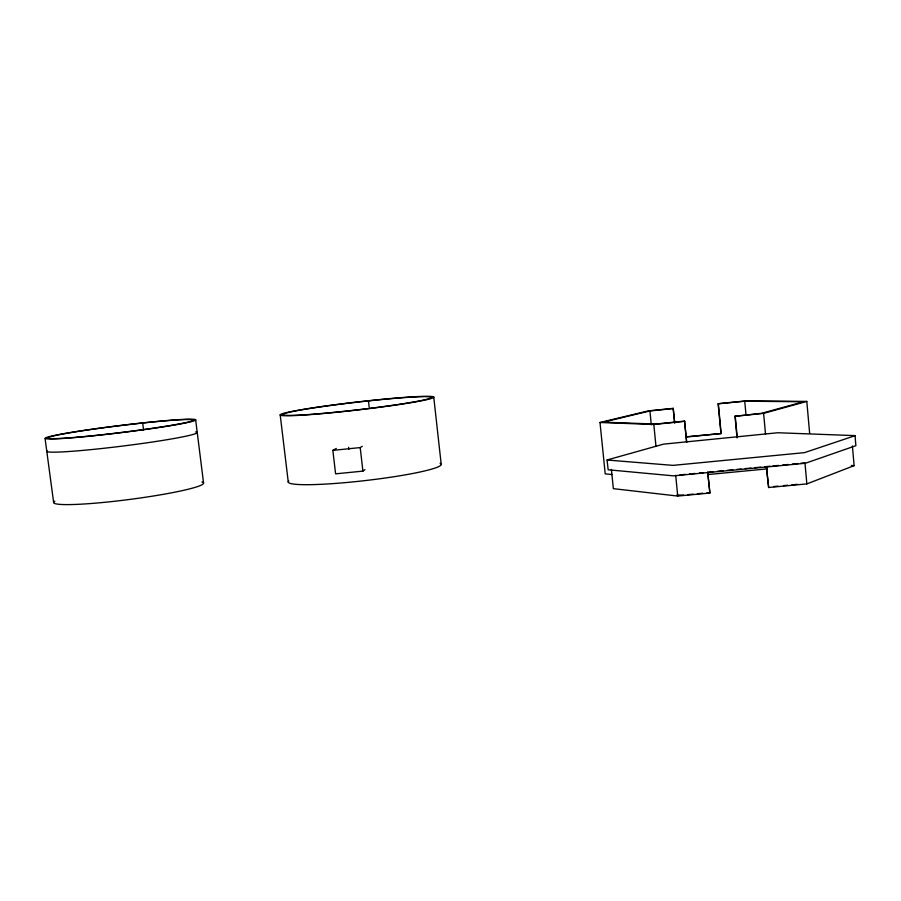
<?xml version="1.0" encoding="UTF-8"?>
<svg xmlns="http://www.w3.org/2000/svg" width="901" height="901" viewBox="0 0 901 901"><rect width="100%" height="100%" fill="white"/><g stroke="black" fill="none" stroke-linecap="round" stroke-linejoin="round"><path stroke-width="1.35" d="M607.094 459.972L663.564 444.137L777.788 432.75L855.049 435.622L855.882 445.68L805.449 463.249L673.497 475.852L608.175 469.793L607.06 460.017L673.013 465.378L804.492 452.64L855.083 435.667M336.298 448.45L332.841 450.365L335.6 473.836L362.923 471.122L364.973 469.658M332.841 450.365L360.197 447.583L362.27 446.322M768.643 487.509L766.379 466.583L768.643 487.509L806.857 483.905L854.114 465.659L852.402 445.905M806.8 401.418L746.039 400.889L718.142 403.749L744.733 401.215L803.501 401.756L761.57 413.322L735.239 416.239L763.609 413.368L806.8 401.418L809.639 433.178M612.128 474.545L605.213 473.858L599.998 422.49L648.326 410.901L673.205 408.356L674.759 423.279M673.329 408.536L649.925 410.935L603.163 422.164L655.421 424.056L684.557 421.116L686.742 442.357M599.998 422.49L653.822 424.472L684.704 421.341M685.582 436.839L721.138 433.539L685.729 437.064M679.872 474.917L685.436 474.376M689.603 473.971L695.155 473.442M699.334 473.036L703.501 472.642M611.407 469.387L613.356 488.657L677.721 496.068L709.898 493.038L707.713 472.237L713.299 471.696M717.399 471.302L723.075 470.75M727.13 470.367L732.851 469.815M736.86 469.432L741.23 469.004M745.195 468.621L751.017 468.058M754.925 467.687L760.793 467.123M764.656 466.752L770.22 466.222M773.002 465.952L778.554 465.412M782.732 465.017L788.285 464.477M792.463 464.071L798.016 463.542M800.798 463.272L804.965 462.877L806.857 483.905M707.713 474.579L767.314 468.869M683.69 495.043L676.82 495.111M687.79 494.66L693.252 494.142M697.351 493.748L702.825 493.241M706.925 492.847L709.65 492.599M773.801 486.551L777.957 486.157M783.498 485.628L787.654 485.245M791.81 484.851L797.351 484.321M851.344 465.468L854.114 465.659M707.713 472.237L709.898 493.038M45.05 438.348L53.655 502.578M142.673 423.042L143.541 429.811M195.663 419.889L203.57 483.071M280.2 414.933L288.275 482.125M348.619 447.245L348.867 449.351M368.464 400.922L369.173 407.106M360.197 447.583L362.923 471.122M433.753 397.172L441.197 464.206M673.205 408.356L674.511 421.736M675.705 475.311L677.721 496.068M653.822 424.472L655.973 446.367M649.925 410.935L651.288 424.788M684.557 421.116L686.573 442.087M718.345 403.93L721.138 433.539M718.142 403.749L720.946 433.313M744.733 401.215L746.039 415.203M735.239 416.239L737.153 436.748M734.979 416.014L737.029 437.852M763.609 413.368L765.523 434.136M195.663 431.928A75.819 4.223 -7.1 0 1 126.478 445.59A75.819 4.223 -7.1 0 1 47.066 450.782M201.925 481.967A75.594 6.701 -7.4 0 1 129.778 499.424A75.594 6.701 -7.4 0 1 54.848 501.114M440.116 463.283A77.002 7.399 -6.6 0 1 366.775 480.402A77.002 7.399 -6.6 0 1 288.793 481.021M77.238 437.357A75.875 3.604 -7 0 0 195.393 420.271A75.875 3.604 -7 0 0 88.444 429.732A75.875 3.604 -7 0 0 77.238 437.357M78.669 437.064A73.251 3.48 -7 0 0 192.825 420.564A73.251 3.48 -7 0 0 89.706 429.676A73.251 3.48 -7 0 0 78.669 437.064M318.447 413.773A74.58 3.841 -6.6 0 0 431.061 397.656A74.58 3.841 -6.6 0 0 321.466 406.734A74.58 3.841 -6.6 0 0 318.447 413.773M317.152 414.055A77.295 3.976 -6.6 0 0 433.764 397.352A77.295 3.976 -6.6 0 0 320.035 406.79A77.295 3.976 -6.6 0 0 317.152 414.055"/></g></svg>
